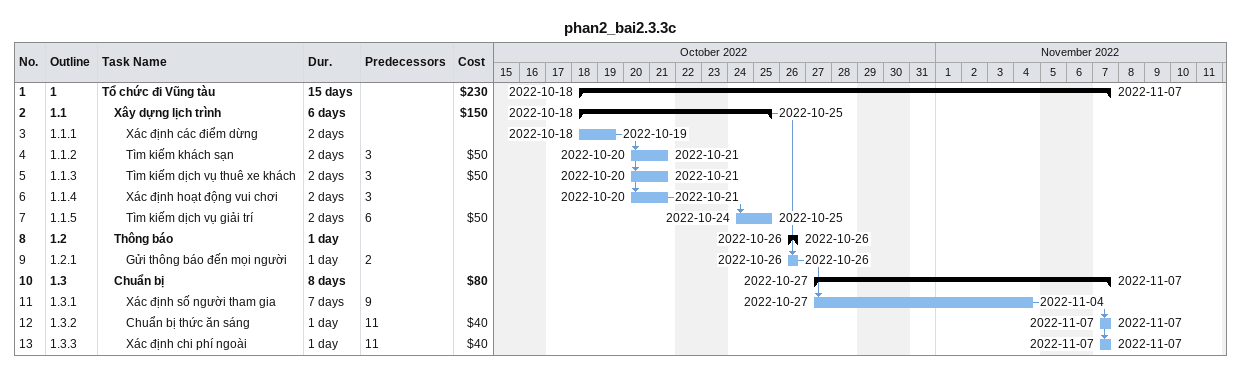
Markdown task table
phan2_bai2.3.3c

| ID | WBS | Task | Duration | Start | Finish | Predecessors | Cost ($) |
|---|---|---|---|---|---|---|---|
| 1 | 1 | **Tổ chức đi Vũng tàu** | 15d | 2022-10-18 | 2022-11-07 |  | 230 |
| 2 | 1.1 | **Xây dựng lịch trình** | 6d | 2022-10-18 | 2022-10-25 |  | 150 |
| 3 | 1.1.1 | Xác định các điểm dừng | 2d | 2022-10-18 | 2022-10-19 |  |  |
| 4 | 1.1.2 | Tìm kiếm khách sạn | 2d | 2022-10-20 | 2022-10-21 | 3 | 50 |
| 5 | 1.1.3 | Tìm kiếm dịch vụ thuê xe khách | 2d | 2022-10-20 | 2022-10-21 | 3 | 50 |
| 6 | 1.1.4 | Xác định hoạt động vui chơi | 2d | 2022-10-20 | 2022-10-21 | 3 |  |
| 7 | 1.1.5 | Tìm kiếm dịch vụ giải trí | 2d | 2022-10-24 | 2022-10-25 | 6 | 50 |
| 8 | 1.2 | **Thông báo** | 1d | 2022-10-26 | 2022-10-26 |  |  |
| 9 | 1.2.1 | Gửi thông báo đến mọi người | 1d | 2022-10-26 | 2022-10-26 | 2 |  |
| 10 | 1.3 | **Chuẩn bị** | 8d | 2022-10-27 | 2022-11-07 |  | 80 |
| 11 | 1.3.1 | Xác định số người tham gia | 7d | 2022-10-27 | 2022-11-04 | 9 |  |
| 12 | 1.3.2 | Chuẩn bị thức ăn sáng | 1d | 2022-11-07 | 2022-11-07 | 11 | 40 |
| 13 | 1.3.3 | Xác định chi phí ngoài | 1d | 2022-11-07 | 2022-11-07 | 11 | 40 |
